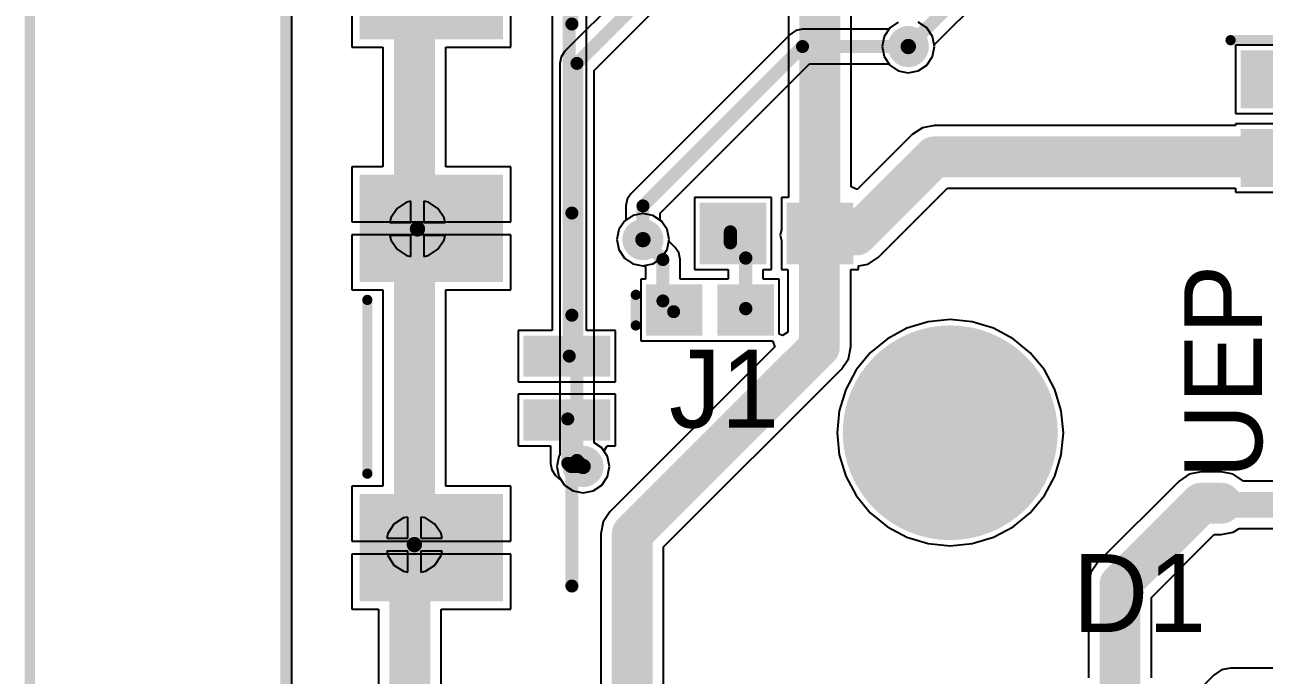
# Model space of a CAD drawing. Extents: x 60 to 151, y 116 to 276.
# Drawn here: x 60.43 to 84.67, y 141.44 to 154.17 of the extents above; entities that cross this region are included whole.
import ezdxf

# ---------------------------------------------------------------- set-up
doc = ezdxf.new("R2010")
doc.units = 0
doc.header["$MEASUREMENT"] = 0
doc.layers.get('0').update_dxf_attribs({"linetype": 'CONTINUOUS'})
for name, color, linetype in [('BOTTOMLAYER', 5, 'CONTINUOUS'), ('BOTTOMSOLDER', 6, 'CONTINUOUS'), ('MECHANICAL1', 6, 'CONTINUOUS'), ('MULTILAYER', 9, 'CONTINUOUS'), ('TOPLAYER', 1, 'CONTINUOUS'), ('TOPOVERLAY', 2, 'CONTINUOUS'), ('TOPPASTE', 8, 'CONTINUOUS'), ('TOPSOLDER', 216, 'CONTINUOUS'), ('VIAHOLELAYER', 16, 'CONTINUOUS')]:
    doc.layers.add(name, color=color, linetype=linetype)

# ---------------------------------------------------------------- blocks, each defined once
blk = doc.blocks.new('0603__9')
at = {"layer": 'TOPLAYER'}
for points in [[(0.446, 0.463), (-0.484, 0.463), (0.446, -0.517), (-0.484, -0.517)], [(1.986, 0.463), (1.056, 0.463), (1.986, -0.517), (1.056, -0.517)]]:
    blk.add_solid(points, dxfattribs=at)
at = {"layer": 'TOPOVERLAY', "const_width": 0.2}
blk.add_lwpolyline([(-0.784, -0.817), (-0.784, 0.763)], dxfattribs=at)
at = {"layer": 'TOPOVERLAY', "const_width": 0.1}
for points in [[(-0.834, 0.763, 1), (-0.734, 0.763, 1)], [(-0.834, -0.817, 1), (-0.734, -0.817, 1)]]:
    blk.add_lwpolyline(points, format="xyb", close=True, dxfattribs=at)
at = {"layer": 'TOPPASTE'}
for points in [[(0.446, 0.463), (-0.484, 0.463), (0.446, -0.517), (-0.484, -0.517)], [(1.986, 0.463), (1.056, 0.463), (1.986, -0.517), (1.056, -0.517)]]:
    blk.add_solid(points, dxfattribs=at)
at = {"layer": 'TOPSOLDER'}
for points in [[(0.548, 0.565), (-0.586, 0.565), (0.548, -0.619), (-0.586, -0.619)], [(2.088, 0.565), (0.954, 0.565), (2.088, -0.619), (0.954, -0.619)]]:
    blk.add_solid(points, dxfattribs=at)
blk = doc.blocks.new('SMT2P___33')
at = {"layer": 'TOPLAYER'}
for points in [[(-0.3, -0.75), (0.3, -0.75), (-0.3, 0.75), (0.3, 0.75)], [(0.95, -0.75), (1.55, -0.75), (0.95, 0.75), (1.55, 0.75)], [(-3.45, -3.95), (-1.55, -3.95), (-3.45, -1.35), (-1.55, -1.35)], [(2.8, -3.95), (4.7, -3.95), (2.8, -1.35), (4.7, -1.35)]]:
    blk.add_solid(points, dxfattribs=at)
at = {"layer": 'TOPOVERLAY'}
for points, const_width in [([(-0.8, 0.1), (-2.8, 0.1)], 0.254), ([(4.5, 0.1), (2.1, 0.1)], 0.254), ([(2.3, -3.9), (-1.1, -3.9)], 0.2)]:
    blk.add_lwpolyline(points, dxfattribs=dict(at, const_width=const_width))
for points, const_width in [([(-2.864, 0.1, 1), (-2.737, 0.1, 1)], 0.127), ([(-0.864, 0.1, 1), (-0.737, 0.1, 1)], 0.127), ([(2.037, 0.1, 1), (2.164, 0.1, 1)], 0.127), ([(4.437, 0.1, 1), (4.564, 0.1, 1)], 0.127), ([(-1.15, -3.9, 1), (-1.05, -3.9, 1)], 0.1), ([(2.25, -3.9, 1), (2.35, -3.9, 1)], 0.1)]:
    blk.add_lwpolyline(points, format="xyb", close=True, dxfattribs=dict(at, const_width=const_width))
at = {"layer": 'TOPPASTE'}
for points in [[(-0.3, -0.75), (0.3, -0.75), (-0.3, 0.75), (0.3, 0.75)], [(0.95, -0.75), (1.55, -0.75), (0.95, 0.75), (1.55, 0.75)], [(-3.45, -3.95), (-1.55, -3.95), (-3.45, -1.35), (-1.55, -1.35)], [(2.8, -3.95), (4.7, -3.95), (2.8, -1.35), (4.7, -1.35)]]:
    blk.add_solid(points, dxfattribs=at)
at = {"layer": 'TOPSOLDER'}
for points in [[(-0.402, -0.852), (0.402, -0.852), (-0.402, 0.852), (0.402, 0.852)], [(0.848, -0.852), (1.652, -0.852), (0.848, 0.852), (1.652, 0.852)], [(-3.552, -4.052), (-1.448, -4.052), (-3.552, -1.248), (-1.448, -1.248)], [(2.698, -4.052), (4.802, -4.052), (2.698, -1.248), (4.802, -1.248)]]:
    blk.add_solid(points, dxfattribs=at)
blk = doc.blocks.new('SMT2P___34')
at = {"layer": 'TOPLAYER'}
for points in [[(-0.3, -0.75), (0.3, -0.75), (-0.3, 0.75), (0.3, 0.75)], [(0.95, -0.75), (1.55, -0.75), (0.95, 0.75), (1.55, 0.75)], [(-3.45, -3.95), (-1.55, -3.95), (-3.45, -1.35), (-1.55, -1.35)], [(2.8, -3.95), (4.7, -3.95), (2.8, -1.35), (4.7, -1.35)]]:
    blk.add_solid(points, dxfattribs=at)
at = {"layer": 'TOPOVERLAY'}
for points, const_width in [([(-0.8, 0.1), (-2.8, 0.1)], 0.254), ([(4.5, 0.1), (2.1, 0.1)], 0.254), ([(2.3, -3.9), (-1.1, -3.9)], 0.2)]:
    blk.add_lwpolyline(points, dxfattribs=dict(at, const_width=const_width))
for points, const_width in [([(-2.863, 0.1, 1), (-2.736, 0.1, 1)], 0.127), ([(-0.863, 0.1, 1), (-0.736, 0.1, 1)], 0.127), ([(2.036, 0.1, 1), (2.163, 0.1, 1)], 0.127), ([(4.436, 0.1, 1), (4.563, 0.1, 1)], 0.127), ([(-1.15, -3.9, 1), (-1.05, -3.9, 1)], 0.1), ([(2.25, -3.9, 1), (2.35, -3.9, 1)], 0.1)]:
    blk.add_lwpolyline(points, format="xyb", close=True, dxfattribs=dict(at, const_width=const_width))
at = {"layer": 'TOPPASTE'}
for points in [[(-0.3, -0.75), (0.3, -0.75), (-0.3, 0.75), (0.3, 0.75)], [(0.95, -0.75), (1.55, -0.75), (0.95, 0.75), (1.55, 0.75)], [(-3.45, -3.95), (-1.55, -3.95), (-3.45, -1.35), (-1.55, -1.35)], [(2.8, -3.95), (4.7, -3.95), (2.8, -1.35), (4.7, -1.35)]]:
    blk.add_solid(points, dxfattribs=at)
at = {"layer": 'TOPSOLDER'}
for points in [[(-0.402, -0.852), (0.402, -0.852), (-0.402, 0.852), (0.402, 0.852)], [(0.848, -0.852), (1.652, -0.852), (0.848, 0.852), (1.652, 0.852)], [(-3.552, -4.052), (-1.448, -4.052), (-3.552, -1.248), (-1.448, -1.248)], [(2.698, -4.052), (4.802, -4.052), (2.698, -1.248), (4.802, -1.248)]]:
    blk.add_solid(points, dxfattribs=at)
blk = doc.blocks.new('L0603_63')
at = {"layer": 'TOPLAYER'}
for points in [[(-0.25, -0.4), (-0.25, 0.4), (-1.15, -0.4), (-1.15, 0.4)], [(1.15, -0.4), (1.15, 0.4), (0.25, -0.4), (0.25, 0.4)]]:
    blk.add_solid(points, dxfattribs=at)
at = {"layer": 'TOPOVERLAY', "const_width": 0.2}
blk.add_lwpolyline([(-1.45, -0.3), (-1.45, 0.3)], dxfattribs=at)
at = {"layer": 'TOPOVERLAY', "const_width": 0.1}
for points in [[(-1.5, 0.3, 1), (-1.4, 0.3, 1)], [(-1.5, -0.3, 1), (-1.4, -0.3, 1)]]:
    blk.add_lwpolyline(points, format="xyb", close=True, dxfattribs=at)
at = {"layer": 'TOPPASTE'}
for points in [[(-0.25, -0.4), (-0.25, 0.4), (-1.15, -0.4), (-1.15, 0.4)], [(1.15, -0.4), (1.15, 0.4), (0.25, -0.4), (0.25, 0.4)]]:
    blk.add_solid(points, dxfattribs=at)
at = {"layer": 'TOPSOLDER'}
for points in [[(-0.148, -0.502), (-0.148, 0.502), (-1.252, -0.502), (-1.252, 0.502)], [(1.252, -0.502), (1.252, 0.502), (0.148, -0.502), (0.148, 0.502)]]:
    blk.add_solid(points, dxfattribs=at)
blk = doc.blocks.new('J1_0603_79')
at = {"layer": 'TOPLAYER'}
for points in [[(-0.3, -0.5), (-0.3, 0.5), (-1.4, -0.5), (-1.4, 0.5)], [(1.4, -0.5), (1.4, 0.5), (0.3, -0.5), (0.3, 0.5)]]:
    blk.add_solid(points, dxfattribs=at)
at = {"layer": 'TOPPASTE'}
for points in [[(-0.3, -0.5), (-0.3, 0.5), (-1.4, -0.5), (-1.4, 0.5)], [(1.4, -0.5), (1.4, 0.5), (0.3, -0.5), (0.3, 0.5)]]:
    blk.add_solid(points, dxfattribs=at)
at = {"layer": 'TOPSOLDER'}
for points in [[(-0.198, -0.602), (-0.198, 0.602), (-1.502, -0.602), (-1.502, 0.602)], [(1.502, -0.602), (1.502, 0.602), (0.198, -0.602), (0.198, 0.602)]]:
    blk.add_solid(points, dxfattribs=at)

msp = doc.modelspace()

# ---------------------------------------------------------------- linework, layer by layer
at = {"layer": 'BOTTOMLAYER'}
for p, q in [((65.652, 116.306), (65.652, 193.706)), ((72.215, 154.875), (70.994, 153.654)), ((71.569, 153.277), (72.79, 154.498)), ((77.516, 154.22), (77.349, 154.109)), ((78.075, 154.109), (77.908, 154.22)), ((75.404, 153.984), (72.284, 150.864)), ((75.513, 154.057), (75.404, 153.984)), ((75.642, 154.083), (75.513, 154.057)), ((77.332, 154.083), (75.642, 154.083)), ((77.349, 154.109), (77.332, 154.083)), ((78.186, 153.942), (78.075, 154.109)), ((78.225, 153.746), (78.186, 153.942)), ((78.186, 153.55), (78.225, 153.746)), ((70.921, 153.545), (70.895, 153.416)), ((70.994, 153.654), (70.921, 153.545)), ((78.075, 153.383), (78.186, 153.55)), ((70.895, 153.416), (70.895, 145.748)), ((71.569, 145.986), (71.569, 153.277)), ((72.859, 150.487), (75.781, 153.409)), ((75.781, 153.409), (77.332, 153.409)), ((77.332, 153.409), (77.349, 153.383)), ((77.349, 153.383), (77.516, 153.272)), ((77.516, 153.272), (77.712, 153.233)), ((77.712, 153.233), (77.908, 153.272)), ((77.908, 153.272), (78.075, 153.383)), ((72.284, 150.864), (72.211, 150.755)), ((67.713, 150.575), (67.59, 150.392)), ((67.896, 150.698), (67.713, 150.575)), ((67.985, 150.716), (67.896, 150.698)), ((67.985, 150.303), (67.985, 150.716)), ((68.328, 150.698), (68.239, 150.716)), ((68.239, 150.716), (68.239, 150.303)), ((68.511, 150.575), (68.328, 150.698)), ((68.634, 150.392), (68.511, 150.575)), ((72.211, 150.755), (72.185, 150.626)), ((72.185, 150.626), (72.185, 150.346)), ((67.59, 150.392), (67.572, 150.303)), ((67.572, 150.303), (67.985, 150.303)), ((68.239, 150.303), (68.652, 150.303)), ((68.652, 150.303), (68.634, 150.392)), ((72.159, 150.329), (72.048, 150.162)), ((72.185, 150.346), (72.159, 150.329)), ((72.859, 150.346), (72.859, 150.487)), ((72.885, 150.329), (72.859, 150.346)), ((72.996, 150.162), (72.885, 150.329)), ((72.048, 150.162), (72.009, 149.966)), ((73.035, 149.966), (72.996, 150.162)), ((67.985, 150.049), (67.572, 150.049)), ((67.572, 150.049), (67.59, 149.96)), ((67.59, 149.96), (67.713, 149.777)), ((67.985, 149.636), (67.985, 150.049)), ((68.652, 150.049), (68.239, 150.049)), ((68.239, 150.049), (68.239, 149.636)), ((68.511, 149.777), (68.634, 149.96)), ((68.634, 149.96), (68.652, 150.049)), ((72.009, 149.966), (72.048, 149.77)), ((72.996, 149.77), (73.035, 149.966)), ((67.713, 149.777), (67.896, 149.654)), ((67.896, 149.654), (67.985, 149.636)), ((68.239, 149.636), (68.328, 149.654)), ((68.328, 149.654), (68.511, 149.777)), ((72.048, 149.77), (72.159, 149.603)), ((72.159, 149.603), (72.326, 149.492)), ((72.718, 149.492), (72.885, 149.603)), ((72.885, 149.603), (72.996, 149.77)), ((72.326, 149.492), (72.522, 149.453)), ((72.522, 149.453), (72.718, 149.492)), ((78.1, 148.357), (77.685, 148.231)), ((78.532, 148.4), (78.1, 148.357)), ((78.964, 148.357), (78.532, 148.4)), ((79.379, 148.231), (78.964, 148.357)), ((77.685, 148.231), (77.302, 148.027)), ((79.762, 148.027), (79.379, 148.231)), ((77.302, 148.027), (76.967, 147.751)), ((80.097, 147.751), (79.762, 148.027)), ((76.967, 147.751), (76.691, 147.416)), ((80.373, 147.416), (80.097, 147.751)), ((76.691, 147.416), (76.487, 147.033)), ((80.577, 147.033), (80.373, 147.416)), ((76.487, 147.033), (76.361, 146.618)), ((80.703, 146.618), (80.577, 147.033)), ((76.361, 146.618), (76.318, 146.186)), ((80.746, 146.186), (80.703, 146.618)), ((76.318, 146.186), (76.361, 145.754)), ((80.703, 145.754), (80.746, 146.186)), ((71.715, 145.889), (71.569, 145.986)), ((70.878, 145.722), (70.839, 145.526)), ((70.895, 145.748), (70.878, 145.722)), ((71.826, 145.722), (71.715, 145.889)), ((71.865, 145.526), (71.826, 145.722)), ((76.361, 145.754), (76.487, 145.339)), ((80.577, 145.339), (80.703, 145.754)), ((70.839, 145.526), (70.878, 145.33)), ((71.826, 145.33), (71.865, 145.526)), ((70.878, 145.33), (70.989, 145.163)), ((71.715, 145.163), (71.826, 145.33)), ((76.487, 145.339), (76.691, 144.956)), ((80.373, 144.956), (80.577, 145.339)), ((70.989, 145.163), (71.156, 145.052)), ((71.156, 145.052), (71.352, 145.013)), ((71.352, 145.013), (71.548, 145.052)), ((71.548, 145.052), (71.715, 145.163)), ((76.691, 144.956), (76.967, 144.621)), ((80.097, 144.621), (80.373, 144.956)), ((67.836, 144.518), (67.653, 144.395)), ((67.925, 144.536), (67.836, 144.518)), ((67.925, 144.123), (67.925, 144.536)), ((68.268, 144.518), (68.179, 144.536)), ((68.179, 144.536), (68.179, 144.123)), ((68.451, 144.395), (68.268, 144.518)), ((76.967, 144.621), (77.302, 144.345)), ((79.762, 144.345), (80.097, 144.621)), ((67.653, 144.395), (67.53, 144.212)), ((68.574, 144.212), (68.451, 144.395)), ((77.302, 144.345), (77.685, 144.141)), ((79.379, 144.141), (79.762, 144.345)), ((67.53, 144.212), (67.512, 144.123)), ((67.512, 144.123), (67.925, 144.123)), ((68.179, 144.123), (68.592, 144.123)), ((68.592, 144.123), (68.574, 144.212)), ((77.685, 144.141), (78.1, 144.015)), ((78.1, 144.015), (78.532, 143.972)), ((78.532, 143.972), (78.964, 144.015)), ((78.964, 144.015), (79.379, 144.141)), ((67.925, 143.869), (67.512, 143.869)), ((67.512, 143.869), (67.53, 143.78)), ((67.53, 143.78), (67.653, 143.597)), ((67.925, 143.456), (67.925, 143.869)), ((68.592, 143.869), (68.179, 143.869)), ((68.179, 143.869), (68.179, 143.456)), ((68.451, 143.597), (68.574, 143.78)), ((68.574, 143.78), (68.592, 143.869)), ((67.653, 143.597), (67.836, 143.474)), ((68.268, 143.474), (68.451, 143.597)), ((67.836, 143.474), (67.925, 143.456)), ((68.179, 143.456), (68.268, 143.474))]:
    msp.add_line(p, q, dxfattribs=at)
at = {"layer": 'BOTTOMLAYER', "const_width": 0.254}
for points in [[(71.232, 153.416), (72.552, 154.736)], [(72.522, 150.626), (75.642, 153.746)], [(75.642, 153.746), (77.712, 153.746)], [(71.232, 145.646), (71.232, 153.416)], [(72.522, 149.966), (72.522, 150.626)], [(71.232, 145.646), (71.352, 145.526)]]:
    msp.add_lwpolyline(points, dxfattribs=at)
at = {"layer": 'BOTTOMLAYER'}
for points, const_width in [([(77.562, 153.746, 1), (77.862, 153.746, 1)], 0.3), ([(75.579, 153.746, 1), (75.706, 153.746, 1)], 0.127), ([(75.579, 153.746, 1), (75.706, 153.746, 1)], 0.127), ([(77.649, 153.746, 1), (77.776, 153.746, 1)], 0.127), ([(71.168, 153.416, 1), (71.295, 153.416, 1)], 0.127), ([(71.168, 153.416, 1), (71.295, 153.416, 1)], 0.127), ([(72.459, 150.626, 1), (72.586, 150.626, 1)], 0.127), ([(72.459, 150.626, 1), (72.586, 150.626, 1)], 0.127), ([(67.962, 150.176, 1), (68.262, 150.176, 1)], 0.3), ([(72.372, 149.966, 1), (72.672, 149.966, 1)], 0.3), ([(72.459, 149.966, 1), (72.586, 149.966, 1)], 0.127), ([(77.532, 146.186, 1), (79.532, 146.186, 1)], 2), ([(71.202, 145.526, 1), (71.502, 145.526, 1)], 0.3), ([(71.168, 145.646, 1), (71.295, 145.646, 1)], 0.127), ([(71.168, 145.646, 1), (71.295, 145.646, 1)], 0.127), ([(71.289, 145.526, 1), (71.416, 145.526, 1)], 0.127), ([(67.902, 143.996, 1), (68.202, 143.996, 1)], 0.3)]:
    msp.add_lwpolyline(points, format="xyb", close=True, dxfattribs=dict(at, const_width=const_width))
at = {"layer": 'BOTTOMSOLDER'}
for points, const_width in [([(77.511, 153.746, 1), (77.913, 153.746, 1)], 0.402), ([(67.911, 150.176, 1), (68.313, 150.176, 1)], 0.402), ([(72.321, 149.966, 1), (72.723, 149.966, 1)], 0.402), ([(77.481, 146.186, 1), (79.583, 146.186, 1)], 2.102), ([(71.151, 145.526, 1), (71.553, 145.526, 1)], 0.402), ([(67.851, 143.996, 1), (68.253, 143.996, 1)], 0.402)]:
    msp.add_lwpolyline(points, format="xyb", close=True, dxfattribs=dict(at, const_width=const_width))
at = {"layer": 'MECHANICAL1', "const_width": 0.2}
for points in [[(60.532, 116.186), (60.532, 196.186)], [(65.532, 116.186), (65.532, 196.186)]]:
    msp.add_lwpolyline(points, dxfattribs=at)
at = {"layer": 'MULTILAYER'}
for points, const_width in [([(77.562, 153.746, 1), (77.862, 153.746, 1)], 0.3), ([(67.962, 150.176, 1), (68.262, 150.176, 1)], 0.3), ([(72.372, 149.966, 1), (72.672, 149.966, 1)], 0.3), ([(77.532, 146.186, 1), (79.532, 146.186, 1)], 2), ([(71.202, 145.526, 1), (71.502, 145.526, 1)], 0.3), ([(67.902, 143.996, 1), (68.202, 143.996, 1)], 0.3)]:
    msp.add_lwpolyline(points, format="xyb", close=True, dxfattribs=dict(at, const_width=const_width))
at = {"layer": 'TOPLAYER'}
for p, q in [((65.652, 116.546), (65.652, 196.046)), ((75.367, 158.016), (75.367, 150.789)), ((78.219, 153.777), (82.45, 158.008)), ((76.597, 150.997), (76.597, 157.761)), ((71.419, 148.189), (71.419, 155.396)), ((70.745, 155.257), (70.745, 148.189)), ((66.828, 154.809), (66.828, 153.732)), ((69.936, 153.732), (69.936, 154.809)), ((77.516, 154.22), (77.349, 154.109)), ((77.238, 153.942), (77.199, 153.746)), ((77.349, 154.109), (77.238, 153.942)), ((66.828, 153.732), (67.437, 153.732)), ((67.437, 153.732), (67.437, 151.39)), ((68.667, 151.39), (68.667, 153.732)), ((68.667, 153.732), (69.936, 153.732)), ((77.199, 153.746), (77.238, 153.55)), ((78.186, 153.55), (78.225, 153.746)), ((78.225, 153.746), (78.219, 153.777)), ((85.498, 153.773), (84.112, 153.773)), ((84.112, 153.773), (84.112, 152.437)), ((77.238, 153.55), (77.349, 153.383)), ((78.075, 153.383), (78.186, 153.55)), ((77.349, 153.383), (77.516, 153.272)), ((77.516, 153.272), (77.712, 153.233)), ((77.712, 153.233), (77.908, 153.272)), ((77.908, 153.272), (78.075, 153.383)), ((84.112, 152.437), (85.498, 152.437)), ((85.498, 152.233), (84.112, 152.233)), ((84.112, 152.233), (84.112, 152.201)), ((77.787, 152.021), (76.714, 150.948)), ((77.987, 152.154), (77.787, 152.021)), ((78.222, 152.201), (77.987, 152.154)), ((84.112, 152.201), (78.222, 152.201)), ((78.222, 152.201), (78.222, 152.201)), ((67.437, 151.39), (66.828, 151.39)), ((66.828, 151.39), (66.828, 150.313)), ((69.936, 151.39), (68.667, 151.39)), ((69.936, 150.313), (69.936, 151.39)), ((75.035, 150.789), (73.529, 150.789)), ((73.529, 150.789), (73.529, 149.383)), ((75.035, 149.383), (75.035, 150.789)), ((75.367, 150.789), (75.229, 150.789)), ((75.229, 150.789), (75.229, 150.166)), ((76.714, 150.948), (76.597, 150.997)), ((77.127, 149.621), (78.477, 150.971)), ((78.477, 150.971), (84.112, 150.971)), ((84.112, 150.971), (84.112, 150.897)), ((84.112, 150.897), (85.498, 150.897)), ((66.828, 150.313), (69.936, 150.313)), ((72.159, 150.329), (72.048, 150.162)), ((72.326, 150.44), (72.159, 150.329)), ((72.522, 150.479), (72.326, 150.44)), ((72.718, 150.44), (72.522, 150.479)), ((72.885, 150.329), (72.718, 150.44)), ((72.996, 150.162), (72.885, 150.329)), ((69.936, 150.059), (66.828, 150.059)), ((66.828, 150.059), (66.828, 148.982)), ((69.936, 148.982), (69.936, 150.059)), ((72.048, 150.162), (72.009, 149.966)), ((73.035, 149.966), (72.996, 150.162)), ((75.229, 150.166), (75.207, 150.056)), ((75.207, 150.056), (75.229, 149.946)), ((72.009, 149.966), (72.048, 149.77)), ((73.029, 149.935), (73.035, 149.966)), ((73.15, 149.814), (73.029, 149.935)), ((73.223, 149.705), (73.15, 149.814)), ((75.229, 149.946), (75.229, 149.383)), ((72.048, 149.77), (72.159, 149.603)), ((72.159, 149.603), (72.326, 149.492)), ((73.249, 149.576), (73.223, 149.705)), ((73.249, 149.189), (73.249, 149.576)), ((76.927, 149.488), (77.127, 149.621)), ((72.326, 149.492), (72.522, 149.453)), ((72.522, 149.453), (72.522, 149.453)), ((72.522, 149.453), (72.522, 149.453)), ((72.522, 149.453), (72.575, 149.437)), ((72.575, 149.437), (72.575, 149.189)), ((73.529, 149.383), (74.192, 149.383)), ((74.192, 149.383), (74.192, 149.189)), ((74.872, 149.189), (74.872, 149.383)), ((74.872, 149.383), (75.035, 149.383)), ((75.229, 149.383), (75.357, 149.383)), ((75.357, 149.383), (75.357, 148.158)), ((76.587, 147.866), (76.587, 149.383)), ((76.587, 149.383), (76.735, 149.383)), ((76.735, 149.45), (76.927, 149.488)), ((76.735, 149.383), (76.735, 149.45)), ((72.575, 149.189), (72.479, 149.189)), ((72.479, 149.189), (72.479, 147.983)), ((73.785, 149.189), (73.249, 149.189)), ((73.879, 149.189), (73.785, 149.189)), ((73.785, 149.189), (73.785, 149.189)), ((74.192, 149.189), (73.879, 149.189)), ((73.879, 149.189), (73.879, 149.189)), ((73.879, 149.189), (73.879, 149.189)), ((73.879, 149.189), (73.879, 149.189)), ((75.185, 149.189), (74.872, 149.189)), ((75.185, 148.115), (75.185, 149.189)), ((66.828, 148.982), (67.437, 148.982)), ((67.437, 148.982), (67.437, 145.14)), ((68.667, 145.14), (68.667, 148.982)), ((68.667, 148.982), (69.936, 148.982)), ((78.1, 148.357), (77.685, 148.231)), ((78.532, 148.4), (78.1, 148.357)), ((78.964, 148.357), (78.532, 148.4)), ((79.379, 148.231), (78.964, 148.357)), ((70.745, 148.189), (70.079, 148.189)), ((70.079, 148.189), (70.079, 147.183)), ((71.985, 148.189), (71.419, 148.189)), ((71.985, 147.183), (71.985, 148.189)), ((75.251, 148.087), (75.185, 148.115)), ((75.357, 148.158), (75.251, 148.087)), ((77.685, 148.231), (77.302, 148.027)), ((79.762, 148.027), (79.379, 148.231)), ((72.479, 147.983), (73.785, 147.983)), ((73.785, 147.983), (73.785, 147.983)), ((73.785, 147.983), (73.785, 147.983)), ((73.785, 147.983), (73.785, 147.983)), ((73.785, 147.983), (73.879, 147.983)), ((73.879, 147.983), (73.879, 147.983)), ((73.879, 147.983), (75.053, 147.983)), ((75.053, 147.983), (75.102, 147.865)), ((77.302, 148.027), (76.967, 147.751)), ((80.097, 147.751), (79.762, 148.027)), ((75.102, 147.865), (71.877, 144.641)), ((76.407, 147.431), (76.54, 147.631)), ((76.54, 147.631), (76.587, 147.866)), ((76.587, 147.866), (76.587, 147.866)), ((76.587, 147.866), (76.587, 147.866)), ((76.587, 147.866), (76.587, 147.866)), ((76.967, 147.751), (76.691, 147.416)), ((80.373, 147.416), (80.097, 147.751)), ((72.927, 143.951), (76.407, 147.431)), ((76.691, 147.416), (76.487, 147.033)), ((80.577, 147.033), (80.373, 147.416)), ((70.079, 147.183), (71.985, 147.183)), ((71.985, 146.939), (70.079, 146.939)), ((70.079, 146.939), (70.079, 145.933)), ((71.985, 145.933), (71.985, 146.939)), ((76.487, 147.033), (76.361, 146.618)), ((80.703, 146.618), (80.577, 147.033)), ((76.361, 146.618), (76.318, 146.186)), ((80.746, 146.186), (80.703, 146.618)), ((76.318, 146.186), (76.361, 145.754)), ((80.703, 145.754), (80.746, 146.186)), ((70.079, 145.933), (70.715, 145.933)), ((70.715, 145.933), (70.715, 145.586)), ((71.76, 145.821), (71.82, 145.933)), ((71.82, 145.933), (71.985, 145.933)), ((71.826, 145.722), (71.76, 145.821)), ((71.865, 145.526), (71.826, 145.722)), ((76.361, 145.754), (76.487, 145.339)), ((80.577, 145.339), (80.703, 145.754)), ((70.715, 145.586), (70.741, 145.457)), ((70.741, 145.457), (70.814, 145.348)), ((71.826, 145.33), (71.865, 145.526)), ((70.814, 145.348), (70.814, 145.348)), ((70.814, 145.348), (70.814, 145.348)), ((70.814, 145.348), (70.814, 145.348)), ((70.814, 145.348), (70.814, 145.348)), ((70.814, 145.348), (70.874, 145.288)), ((70.874, 145.288), (70.932, 145.249)), ((70.932, 145.249), (70.989, 145.163)), ((71.715, 145.163), (71.826, 145.33)), ((76.487, 145.339), (76.691, 144.956)), ((80.373, 144.956), (80.577, 145.339)), ((83.007, 145.241), (81.417, 143.651)), ((83.207, 145.374), (83.007, 145.241)), ((83.442, 145.421), (83.207, 145.374)), ((83.832, 145.421), (83.442, 145.421)), ((84.067, 145.374), (83.832, 145.421)), ((84.267, 145.241), (84.067, 145.374)), ((84.269, 145.238), (84.267, 145.241)), ((84.879, 145.238), (84.269, 145.238)), ((67.437, 145.14), (66.828, 145.14)), ((66.828, 145.14), (66.828, 144.063)), ((69.936, 145.14), (68.667, 145.14)), ((69.936, 144.063), (69.936, 145.14)), ((70.989, 145.163), (71.156, 145.052)), ((71.156, 145.052), (71.352, 145.013)), ((71.352, 145.013), (71.548, 145.052)), ((71.548, 145.052), (71.715, 145.163)), ((76.691, 144.956), (76.967, 144.621)), ((80.097, 144.621), (80.373, 144.956)), ((71.877, 144.641), (71.744, 144.441)), ((76.967, 144.621), (77.302, 144.345)), ((79.762, 144.345), (80.097, 144.621)), ((71.744, 144.441), (71.697, 144.206)), ((77.302, 144.345), (77.685, 144.141)), ((79.379, 144.141), (79.762, 144.345)), ((83.832, 144.191), (84.067, 144.238)), ((84.067, 144.238), (84.181, 144.314)), ((84.181, 144.314), (84.87, 144.314)), ((66.828, 144.063), (69.936, 144.063)), ((71.697, 144.206), (71.697, 140.189)), ((77.685, 144.141), (78.1, 144.015)), ((78.1, 144.015), (78.532, 143.972)), ((78.532, 143.972), (78.964, 144.015)), ((78.964, 144.015), (79.379, 144.141)), ((82.467, 142.961), (83.697, 144.191)), ((83.697, 144.191), (83.832, 144.191)), ((69.936, 143.809), (66.828, 143.809)), ((66.828, 143.809), (66.828, 142.732)), ((69.936, 142.732), (69.936, 143.809)), ((72.927, 140.189), (72.927, 143.951)), ((81.417, 143.651), (81.284, 143.451)), ((81.284, 143.451), (81.237, 143.216)), ((81.237, 143.216), (81.237, 141.389)), ((82.467, 141.389), (82.467, 142.961)), ((66.828, 142.732), (67.347, 142.732)), ((67.347, 142.732), (67.347, 138.477)), ((68.577, 140.007), (68.577, 142.732)), ((68.577, 142.732), (69.936, 142.732)), ((84.012, 141.578), (83.835, 141.543)), ((86.461, 141.578), (84.012, 141.578)), ((84.012, 141.578), (84.012, 141.578)), ((83.685, 141.443), (83.115, 140.873)), ((83.835, 141.543), (83.685, 141.443)), ((83.685, 141.443), (83.685, 141.443))]:
    msp.add_line(p, q, dxfattribs=at)
for points, const_width in [([(68.052, 144.176), (68.052, 187.856)], 0.8), ([(75.982, 150.086), (75.982, 158.016)], 0.8), ([(77.712, 153.746), (82.212, 158.246)], 0.254), ([(71.082, 147.686), (71.082, 155.396)], 0.254), ([(84.852, 153.086), (85.062, 153.296)], 0.5), ([(76.692, 150.056), (78.222, 151.586)], 0.8), ([(78.222, 151.586), (84.852, 151.586)], 0.8), ([(75.822, 150.056), (76.692, 150.056)], 0.8), ([(75.972, 147.866), (75.972, 150.086)], 0.8), ([(72.522, 149.966), (72.912, 149.576)], 0.254), ([(74.232, 149.906), (74.232, 150.116)], 0.26), ([(74.232, 149.906), (74.532, 149.606)], 0.26), ([(72.912, 148.766), (72.912, 149.576)], 0.254), ([(74.532, 148.616), (74.532, 149.606)], 0.26), ([(72.912, 148.766), (73.122, 148.556)], 0.254), ([(72.312, 144.206), (75.972, 147.866)], 0.8), ([(71.052, 145.586), (71.052, 146.456)], 0.254), ([(71.052, 145.586), (71.112, 145.526)], 0.254), ([(71.112, 145.526), (71.352, 145.526)], 0.254), ([(81.852, 143.216), (83.442, 144.806)], 0.8), ([(83.442, 144.806), (83.832, 144.806)], 0.8), ([(83.832, 144.776), (85.302, 144.776)], 0.5), ([(72.312, 139.526), (72.312, 144.206)], 0.8), ([(67.962, 143.606), (68.322, 143.966)], 0.8), ([(67.962, 138.356), (67.962, 143.606)], 0.8), ([(81.852, 140.636), (81.852, 143.216)], 0.8)]:
    msp.add_lwpolyline(points, dxfattribs=dict(at, const_width=const_width))
for points, const_width in [([(77.562, 153.746, 1), (77.862, 153.746, 1)], 0.3), ([(77.649, 153.746, 1), (77.776, 153.746, 1)], 0.127), ([(84.727, 153.086, 1), (84.977, 153.086, 1)], 0.25), ([(78.022, 151.586, 1), (78.422, 151.586, 1)], 0.4), ([(78.022, 151.586, 1), (78.422, 151.586, 1)], 0.4), ([(84.652, 151.586, 1), (85.052, 151.586, 1)], 0.4), ([(67.962, 150.176, 1), (68.262, 150.176, 1)], 0.3), ([(75.622, 150.056, 1), (76.022, 150.056, 1)], 0.4), ([(75.772, 150.086, 1), (76.172, 150.086, 1)], 0.4), ([(75.782, 150.086, 1), (76.182, 150.086, 1)], 0.4), ([(76.492, 150.056, 1), (76.892, 150.056, 1)], 0.4), ([(76.492, 150.056, 1), (76.892, 150.056, 1)], 0.4), ([(72.372, 149.966, 1), (72.672, 149.966, 1)], 0.3), ([(72.459, 149.966, 1), (72.586, 149.966, 1)], 0.127), ([(74.167, 150.116, 1), (74.297, 150.116, 1)], 0.13), ([(74.167, 149.906, 1), (74.297, 149.906, 1)], 0.13), ([(74.167, 149.906, 1), (74.297, 149.906, 1)], 0.13), ([(72.849, 149.576, 1), (72.976, 149.576, 1)], 0.127), ([(72.849, 149.576, 1), (72.976, 149.576, 1)], 0.127), ([(74.467, 149.606, 1), (74.597, 149.606, 1)], 0.13), ([(74.467, 149.606, 1), (74.597, 149.606, 1)], 0.13), ([(72.849, 148.766, 1), (72.976, 148.766, 1)], 0.127), ([(72.849, 148.766, 1), (72.976, 148.766, 1)], 0.127), ([(73.059, 148.556, 1), (73.186, 148.556, 1)], 0.127), ([(74.467, 148.616, 1), (74.597, 148.616, 1)], 0.13), ([(75.772, 147.866, 1), (76.172, 147.866, 1)], 0.4), ([(75.772, 147.866, 1), (76.172, 147.866, 1)], 0.4), ([(77.532, 146.186, 1), (79.532, 146.186, 1)], 2), ([(71.018, 147.686, 1), (71.145, 147.686, 1)], 0.127), ([(70.988, 146.456, 1), (71.115, 146.456, 1)], 0.127), ([(70.988, 145.586, 1), (71.115, 145.586, 1)], 0.127), ([(70.988, 145.586, 1), (71.115, 145.586, 1)], 0.127), ([(71.202, 145.526, 1), (71.502, 145.526, 1)], 0.3), ([(71.048, 145.526, 1), (71.175, 145.526, 1)], 0.127), ([(71.048, 145.526, 1), (71.175, 145.526, 1)], 0.127), ([(71.289, 145.526, 1), (71.416, 145.526, 1)], 0.127), ([(83.242, 144.806, 1), (83.642, 144.806, 1)], 0.4), ([(83.242, 144.806, 1), (83.642, 144.806, 1)], 0.4), ([(83.632, 144.806, 1), (84.032, 144.806, 1)], 0.4), ([(83.707, 144.776, 1), (83.957, 144.776, 1)], 0.25), ([(67.852, 144.176, 1), (68.252, 144.176, 1)], 0.4), ([(72.112, 144.206, 1), (72.512, 144.206, 1)], 0.4), ([(72.112, 144.206, 1), (72.512, 144.206, 1)], 0.4), ([(67.902, 143.996, 1), (68.202, 143.996, 1)], 0.3), ([(68.122, 143.966, 1), (68.522, 143.966, 1)], 0.4), ([(67.762, 143.606, 1), (68.162, 143.606, 1)], 0.4), ([(67.762, 143.606, 1), (68.162, 143.606, 1)], 0.4), ([(81.652, 143.216, 1), (82.052, 143.216, 1)], 0.4), ([(81.652, 143.216, 1), (82.052, 143.216, 1)], 0.4)]:
    msp.add_lwpolyline(points, format="xyb", close=True, dxfattribs=dict(at, const_width=const_width))
at = {"layer": 'TOPSOLDER'}
for points, const_width in [([(77.511, 153.746, 1), (77.913, 153.746, 1)], 0.402), ([(67.911, 150.176, 1), (68.313, 150.176, 1)], 0.402), ([(72.321, 149.966, 1), (72.723, 149.966, 1)], 0.402), ([(77.481, 146.186, 1), (79.583, 146.186, 1)], 2.102), ([(71.151, 145.526, 1), (71.553, 145.526, 1)], 0.402), ([(67.851, 143.996, 1), (68.253, 143.996, 1)], 0.402)]:
    msp.add_lwpolyline(points, format="xyb", close=True, dxfattribs=dict(at, const_width=const_width))
at = {"layer": 'VIAHOLELAYER'}
for points, const_width in [([(77.637, 153.746, 1), (77.787, 153.746, 1)], 0.15), ([(68.037, 150.176, 1), (68.187, 150.176, 1)], 0.15), ([(72.447, 149.966, 1), (72.597, 149.966, 1)], 0.15), ([(77.732, 146.186, 1), (79.332, 146.186, 1)], 1.6), ([(71.277, 145.526, 1), (71.427, 145.526, 1)], 0.15), ([(67.977, 143.996, 1), (68.127, 143.996, 1)], 0.15)]:
    msp.add_lwpolyline(points, format="xyb", close=True, dxfattribs=dict(at, const_width=const_width))

# ---------------------------------------------------------------- block references
at = {"rotation": 270}
for name, p in [('SMT2P___34', (71.032, 158.686)), ('0603__9', (84.832, 153.086)), ('SMT2P___33', (71.032, 147.686))]:
    msp.add_blockref(name, p, dxfattribs=at)
for name, p in [('J1_0603_79', (75.132, 150.086)), ('L0603_63', (73.832, 148.586))]:
    msp.add_blockref(name, p)

# ---------------------------------------------------------------- texts
at = {"layer": 'TOPOVERLAY'}
msp.add_text('UEP', height=1.524, rotation=90, dxfattribs=at).set_placement((84.632, 145.286))
for s, p in [('J1', (73.032, 146.286)), ('D1', (80.932, 142.286))]:
    msp.add_text(s, height=1.524, dxfattribs=at).set_placement(p)

doc.saveas('drawing.dxf')
